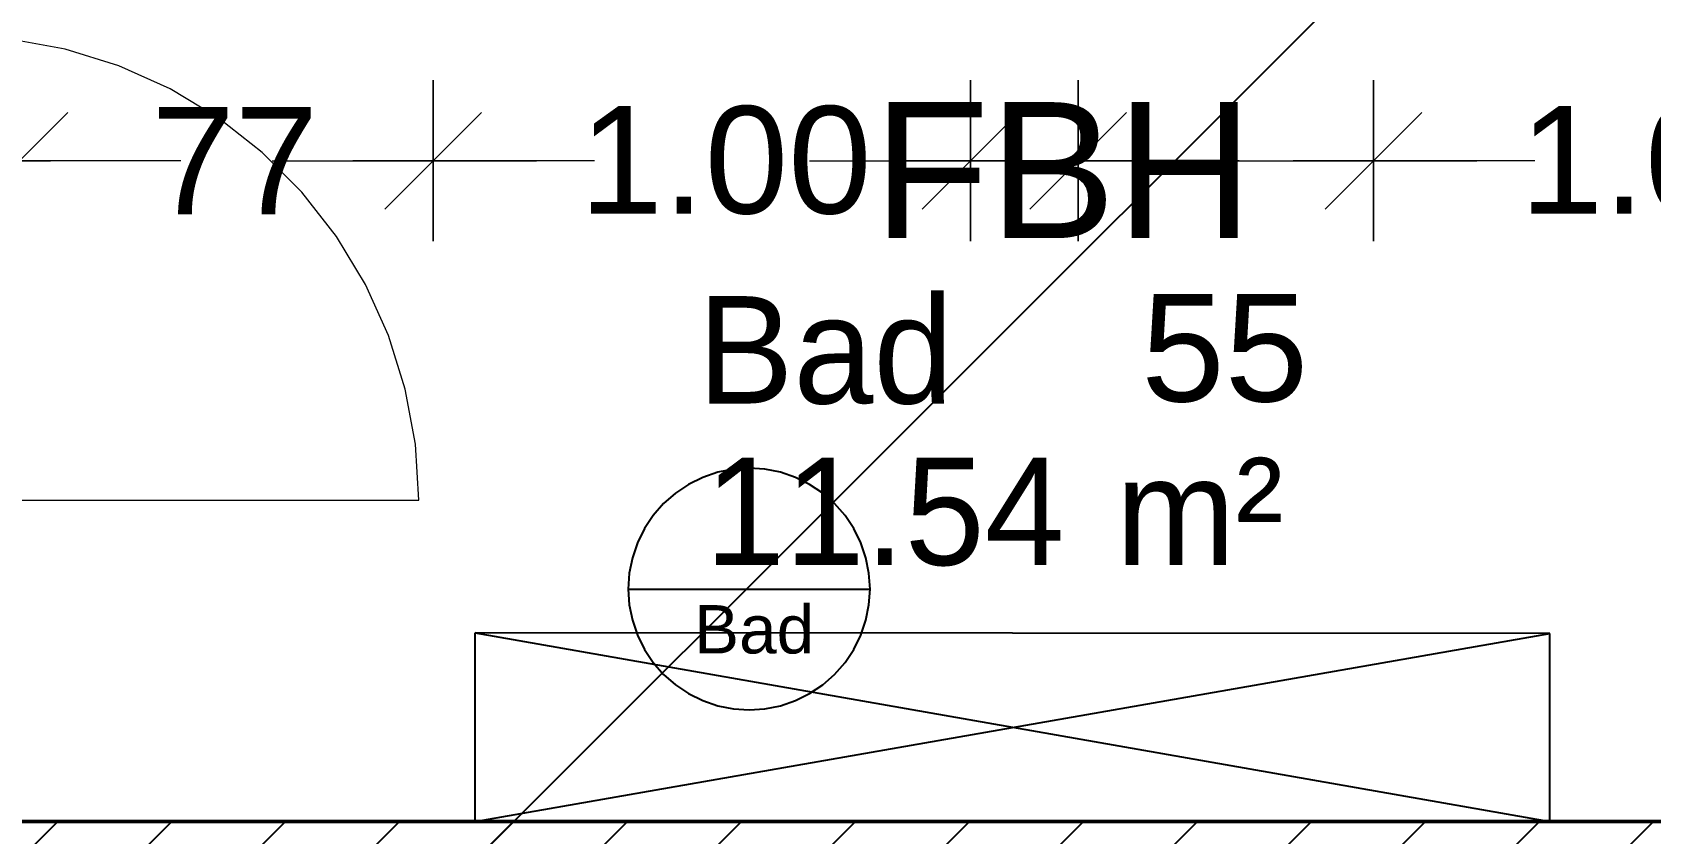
# Model space of a CAD drawing. Extents: x 0 to 756, y -25 to 420.
# Drawn here: x 296.8 to 357, y 231.4 to 261.3 of the extents above; entities that cross this region are included whole.
import ezdxf

# ---------------------------------------------------------------- set-up
doc = ezdxf.new("R2010")
doc.units = 0
doc.layers.get('0').update_dxf_attribs({"lineweight": 25})
doc.layers.get('DEFPOINTS').update_dxf_attribs({"lineweight": 25})
doc.layers.add('A_Geschossdecke', color=7, linetype='Continuous', lineweight=25, true_color=0x008080)
for name, color, linetype, lineweight in [('A_Innenwand', 7, 'Continuous', 25), ('A_Raum', 7, 'Continuous', 25), ('ALLGEMEIN03', 7, 'Continuous', 25), ('H_Heizung', 7, 'Continuous', 25), ('Standard', 7, 'Continuous', 25), ('T_R_2D', 7, 'Continuous', 13), ('WAND_HOLZ_NICHT_TRAGEND', 7, 'Continuous', 13), ('WAND_HOLZ_TRAGEND', 7, 'Continuous', 13)]:
    doc.layers.add(name, color=color, linetype=linetype, lineweight=lineweight)
doc.styles.get("Standard").update_dxf_attribs({"font": 'arial.ttf'})

# ---------------------------------------------------------------- blocks, each defined once
blk = doc.blocks.new('Referenz-A0T78OQ1OY')
at = {"layer": 'ALLGEMEIN03', "color": 0, "lineweight": -2}
for p, q in [((313.239, 231.865), (313.239, 238.897)), ((313.239, 238.897), (353.239, 231.865)), ((313.239, 231.865), (353.239, 238.865)), ((353.239, 231.869), (353.239, 238.865))]:
    blk.add_line(p, q, dxfattribs=at)
at = {"layer": 'DEFPOINTS', "color": 0, "linetype": 'Continuous', "lineweight": 18, "ltscale": 0.18}
for p, q in [((311.679, 256.479), (311.679, 256.479)), ((331.679, 256.479), (331.679, 256.479)), ((335.679, 256.479), (335.679, 256.479)), ((346.679, 256.479), (346.679, 256.479))]:
    blk.add_line(p, q, dxfattribs=at)
at = {"layer": 'Standard', "color": 0, "lineweight": 18}
for p, q in [((311.679, 253.479), (311.679, 259.479)), ((311.679, 259.479), (311.679, 253.479)), ((331.679, 253.479), (331.679, 259.479)), ((331.679, 259.479), (331.679, 253.479)), ((335.679, 253.479), (335.679, 259.479)), ((335.679, 259.479), (335.679, 253.479)), ((346.679, 253.479), (346.679, 259.479)), ((346.679, 259.479), (346.679, 253.479)), ((298.079, 258.279), (294.479, 254.679)), ((309.879, 254.679), (313.479, 258.279)), ((313.479, 258.279), (309.879, 254.679)), ((329.879, 254.679), (333.479, 258.279)), ((333.479, 258.279), (329.879, 254.679)), ((333.879, 254.679), (337.479, 258.279)), ((337.479, 258.279), (333.879, 254.679)), ((344.879, 254.679), (348.479, 258.279)), ((348.479, 258.279), (344.879, 254.679)), ((302.279, 256.479), (293.279, 256.479)), ((296.279, 256.479), (297.43, 256.479)), ((305.679, 256.479), (314.679, 256.479)), ((317.679, 256.479), (308.679, 256.479)), ((310.63, 256.479), (311.679, 256.479)), ((311.679, 256.479), (315.521, 256.479)), ((325.679, 256.479), (334.679, 256.479)), ((337.679, 256.479), (328.679, 256.479)), ((328.721, 256.479), (331.679, 256.479)), ((329.679, 256.479), (338.679, 256.479)), ((331.679, 256.479), (335.679, 256.479)), ((341.679, 256.479), (332.679, 256.479)), ((335.679, 256.479), (346.679, 256.479)), ((340.679, 256.479), (349.679, 256.479)), ((352.679, 256.479), (343.679, 256.479)), ((346.679, 256.479), (350.521, 256.479))]:
    blk.add_line(p, q, dxfattribs=at)
at = {"layer": 'Standard', "color": 0, "lineweight": -2}
for p, q in [((353.239, 238.865), (313.239, 238.897)), ((353.239, 231.869), (313.239, 231.865))]:
    blk.add_line(p, q, dxfattribs=at)
at = {"layer": 'T_R_2D', "color": 0, "linetype": 'Continuous', "ltscale": 0.13}
for p, q in [((297.979, 260.63), (295.924, 261.007)), ((299.974, 260.009), (297.979, 260.63)), ((301.879, 259.151), (299.974, 260.009)), ((303.667, 258.071), (301.879, 259.151)), ((305.311, 256.782), (303.667, 258.071)), ((306.788, 255.305), (305.311, 256.782)), ((308.077, 253.66), (306.788, 255.305)), ((309.158, 251.873), (308.077, 253.66)), ((310.015, 249.968), (309.158, 251.873)), ((310.636, 247.973), (310.015, 249.968)), ((311.013, 245.918), (310.636, 247.973)), ((311.139, 243.833), (311.013, 245.918)), ((293.839, 243.833), (311.139, 243.833))]:
    blk.add_line(p, q, dxfattribs=at)
at = {"layer": 'WAND_HOLZ_NICHT_TRAGEND', "color": 0, "lineweight": 50}
for p, q in [((387.279, 231.865), (295.479, 231.865)), ((295.479, 231.865), (387.279, 231.865))]:
    blk.add_line(p, q, dxfattribs=at)
at = {"layer": 'Standard', "color": 0, "lineweight": 18, "char_height": 4, "attachment_point": 1}
for s, insert in [('{\\fArial;77}', (301.183, 258.479)), ('{\\fArial;1.00}', (317.121, 258.511)), ('{\\fArial;1.00}', (352.121, 258.511)), ('{\\fArial;55}', (338.029, 251.511))]:
    blk.add_mtext(s, dxfattribs=dict(at, insert=insert))
at = {"layer": 'WAND_HOLZ_TRAGEND', "color": 0, "lineweight": -2, "char_height": 4, "attachment_point": 1}
for s, insert in [('{\\fPosterama Text Light;Bad}', (321.518, 251.434)), ('{\\fPosterama Text Light;11.54}', (321.79, 245.419)), ('{\\fPosterama Text Light;m²}', (337.082, 245.419))]:
    blk.add_mtext(s, dxfattribs=dict(at, insert=insert))
blk = doc.blocks.new('Bad-A0T78ORJOY', base_point=(318.934, 236.026))
at = {"color": 0, "linetype": 'ByBlock', "lineweight": -2, "ltscale": 0.25}
for p, q in [((321.712, 244.683), (321.184, 244.423)), ((322.27, 244.873), (321.712, 244.683)), ((322.847, 244.987), (322.27, 244.873)), ((323.434, 245.026), (322.847, 244.987)), ((324.022, 244.987), (323.434, 245.026)), ((324.599, 244.873), (324.022, 244.987)), ((325.156, 244.683), (324.599, 244.873)), ((325.684, 244.423), (325.156, 244.683)), ((320.695, 244.096), (320.252, 243.708)), ((321.184, 244.423), (320.695, 244.096)), ((326.174, 244.096), (325.684, 244.423)), ((326.616, 243.708), (326.174, 244.096)), ((320.252, 243.708), (319.864, 243.265)), ((327.004, 243.265), (326.616, 243.708)), ((319.537, 242.776), (319.277, 242.248)), ((319.864, 243.265), (319.537, 242.776)), ((327.331, 242.776), (327.004, 243.265)), ((327.592, 242.248), (327.331, 242.776)), ((319.277, 242.248), (319.088, 241.691)), ((327.781, 241.691), (327.592, 242.248)), ((319.088, 241.691), (318.973, 241.113)), ((327.896, 241.113), (327.781, 241.691)), ((318.973, 241.113), (318.934, 240.526)), ((327.934, 240.526), (327.896, 241.113)), ((318.934, 240.526), (327.934, 240.526)), ((318.934, 240.526), (318.973, 239.938)), ((327.896, 239.938), (327.934, 240.526)), ((318.973, 239.938), (319.088, 239.361)), ((327.781, 239.361), (327.896, 239.938)), ((319.088, 239.361), (319.277, 238.804)), ((327.592, 238.804), (327.781, 239.361)), ((319.277, 238.804), (319.537, 238.276)), ((327.331, 238.276), (327.592, 238.804)), ((319.537, 238.276), (319.864, 237.786)), ((327.004, 237.786), (327.331, 238.276)), ((319.864, 237.786), (320.252, 237.344)), ((320.252, 237.344), (320.695, 236.956)), ((326.174, 236.956), (326.616, 237.344)), ((326.616, 237.344), (327.004, 237.786)), ((320.695, 236.956), (321.184, 236.629)), ((325.684, 236.629), (326.174, 236.956)), ((321.184, 236.629), (321.712, 236.368)), ((321.712, 236.368), (322.27, 236.179)), ((322.27, 236.179), (322.847, 236.064)), ((324.022, 236.064), (324.599, 236.179)), ((324.599, 236.179), (325.156, 236.368)), ((325.156, 236.368), (325.684, 236.629)), ((322.847, 236.064), (323.434, 236.026)), ((323.434, 236.026), (324.022, 236.064))]:
    blk.add_line(p, q, dxfattribs=at)
at = {"color": 0, "linetype": 'ByBlock', "lineweight": -2, "ltscale": 0.25, "insert": (321.383, 239.926), "char_height": 1.8, "attachment_point": 1}
blk.add_mtext('{\\fArial;Bad}', dxfattribs=at)
blk = doc.blocks.new('Geschossdecke-A0T78ORTOY', base_point=(115.279, 32.476))
at = {"color": 0, "lineweight": -2}
blk.add_line((296.279, 213.476), (393.279, 310.476), dxfattribs=at)
blk = doc.blocks.new('Wand-A0T78OTBOY', base_point=(296.279, 228.665))
at = {"color": 0, "lineweight": -2}
for p, q in [((296.279, 230.446), (297.698, 231.865)), ((298.741, 228.665), (301.941, 231.865)), ((302.983, 228.665), (306.183, 231.865)), ((307.226, 228.665), (310.426, 231.865)), ((311.468, 228.665), (314.668, 231.865)), ((315.711, 228.665), (318.911, 231.865)), ((319.954, 228.665), (323.154, 231.865)), ((324.196, 228.665), (327.396, 231.865)), ((328.439, 228.665), (331.639, 231.865)), ((332.682, 228.665), (335.882, 231.865)), ((336.924, 228.665), (340.124, 231.865)), ((341.167, 228.665), (344.367, 231.865)), ((345.41, 228.665), (348.61, 231.865)), ((349.652, 228.665), (352.852, 231.865)), ((353.895, 228.665), (357.095, 231.865))]:
    blk.add_line(p, q, dxfattribs=at)
at = {"color": 0, "linetype": 'ByBlock', "lineweight": -2, "ltscale": 0.25}
blk.add_line((296.279, 231.865), (387.279, 231.865), dxfattribs=at)
blk = doc.blocks.new('MText-A0T78OZZOY', base_point=(328.048, 253.596))
at = {"color": 0, "linetype": 'ByBlock', "lineweight": -2, "ltscale": 0.25, "insert": (328.048, 258.66), "char_height": 5.064, "attachment_point": 1}
blk.add_mtext('{\\fArial;FBH}', dxfattribs=at)

msp = doc.modelspace()

# ---------------------------------------------------------------- block references
at = {"color": 8, "lineweight": 25, "ltscale": 0.25, "true_color": 0x808080}
msp.add_blockref('Referenz-A0T78OQ1OY', (0, 0), dxfattribs=at)
at = {"layer": 'A_Geschossdecke', "ltscale": 0.25}
msp.add_blockref('Geschossdecke-A0T78ORTOY', (115.279, 32.476), dxfattribs=at)
at = {"layer": 'A_Innenwand', "ltscale": 0.25}
msp.add_blockref('Wand-A0T78OTBOY', (296.279, 228.665), dxfattribs=at)
at = {"layer": 'A_Raum', "ltscale": 0.25}
msp.add_blockref('Bad-A0T78ORJOY', (318.934, 236.026), dxfattribs=at)
at = {"layer": 'H_Heizung', "color": 1, "ltscale": 0.25, "true_color": 0xff0000}
msp.add_blockref('MText-A0T78OZZOY', (328.048, 253.596), dxfattribs=at)

doc.saveas('drawing.dxf')
